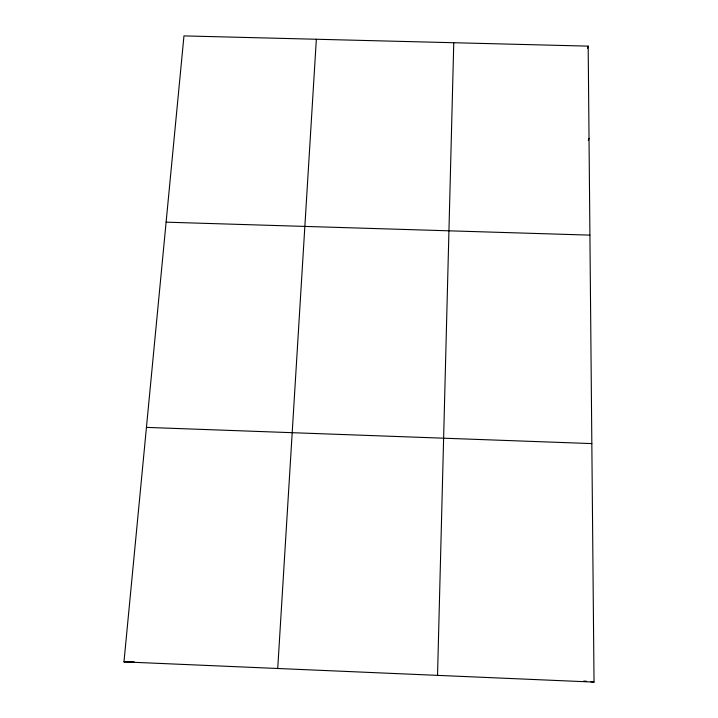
<?xml version="1.0" encoding="UTF-8"?>
<svg xmlns="http://www.w3.org/2000/svg" width="718" height="718" viewBox="0 0 718 718"><rect width="100%" height="100%" fill="white"/><g stroke="black" fill="none" stroke-linecap="round" stroke-linejoin="round"><path stroke-width="1.08" d="M437.54 675.369L453.767 42.73M277.722 668.494L316.342 39.248M123.972 661.879L183.961 35.9L588.177 46.131L594.028 682.1L123.972 661.879L134.239 661.87M587.53 48.25L588.177 46.131M588.275 140.423L589.02 138.368M166.109 222.167L589.918 235.127M146.445 427.389L591.829 443.589M583.77 681.023L586.669 681.328M590.878 681.768L594.028 682.1"/></g></svg>
